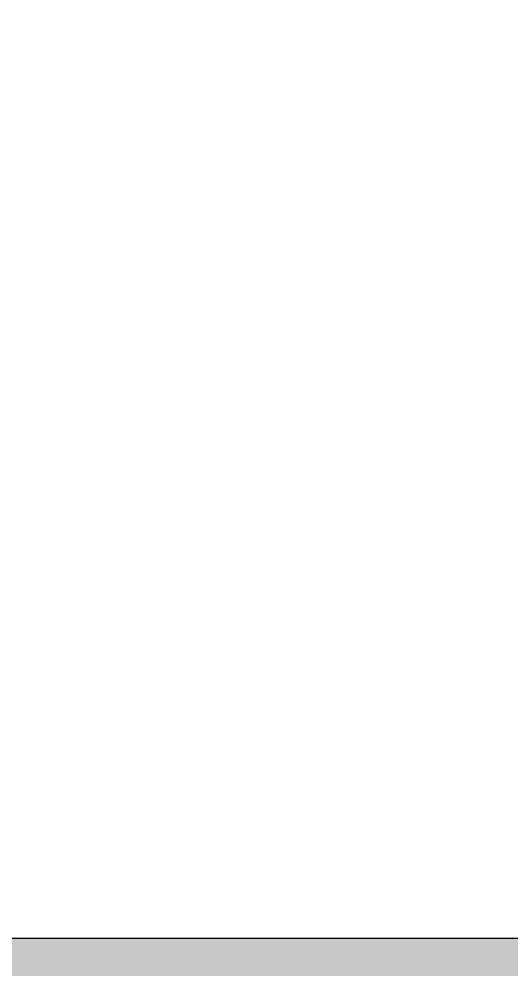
# Model space of a CAD drawing. Header units: millimetres. Extents: x -60946 to 138510, y -262288 to 24501.
# Drawn here: x 50074.53 to 50084.69, y -95319.7 to -95300.07 of the extents above; entities that cross this region are included whole.
import ezdxf

# ---------------------------------------------------------------- set-up
doc = ezdxf.new("R2010")
doc.units = ezdxf.units.MM
for name, color, linetype, lineweight in [('2)Тип-2', 3, 'Continuous', 60), ('2)Тип-3', 7, 'Continuous', 60), ('Размеры', 7, 'Continuous', 9), ('Стены штриховка', 7, 'Continuous', 9)]:
    doc.layers.add(name, color=color, linetype=linetype, lineweight=lineweight)
doc.styles.add('GOST Common_3', font='', dxfattribs={"width": 0.9, "height": 200})
doc.styles.get('GOST Common_3').set_extended_font_data('GOST Common')
doc.dimstyles.new('ADSK_Основной_2_0_2', dxfattribs={"dimscale": 304.8, "dimtxt": 201.142999, "dimasz": 0.463911, "dimexe": 0.328084, "dimexo": 0.328084, "dimgap": 0.164042, "dimtad": 1, "dimdec": 3, "dimrnd": 0.001, "dimdsep": 46, "dimtxsty": 'GOST Common_3', "dimblk1": 'OBLIQUE', "dimblk2": 'OBLIQUE', "dimsah": 1, "dimcen": 0.09, "dimdle": 0.328084, "dimazin": 2, "dimtfac": 1, "dimtdec": 4, "dimtix": 1, "dimtmove": 0, "dimatfit": 3, "dimfxl": 1, "dimtvp": 1, "dimtolj": 1, "dimtzin": 0, "dimlwd": 20, "dimlwe": 20, "dimarcsym": 2})

# ---------------------------------------------------------------- blocks, each defined once
blk = doc.blocks.new('_Oblique')
at = {"color": 0, "linetype": 'ByBlock', "lineweight": -2}
blk.add_line((-0.5, -0.5), (0.5, 0.5), dxfattribs=at)
blk = doc.blocks.new('*D4931')
at = {"layer": 'Defpoints', "color": 0, "transparency": 16777216}
for p in [(51284.362, -95119.067), (50169.362, -95344.067), (51284.362, -95947.751)]:
    blk.add_point(p, dxfattribs=at)
at = {"layer": 'Размеры', "color": 0, "lineweight": 20, "transparency": 16777216}
for p, q in [((51284.362, -95219.067), (51284.362, -96047.751)), ((50169.362, -95444.067), (50169.362, -96047.751)), ((50069.362, -95947.751), (51384.362, -95947.751))]:
    blk.add_line(p, q, dxfattribs=at)
at = {"layer": 'Размеры', "color": 0, "lineweight": 20, "transparency": 16777216, "xscale": 141.4, "yscale": 141.4, "zscale": 141.4, "rotation": 180}
blk.add_blockref('_Oblique', (50169.362, -95947.751), dxfattribs=at)
at = {"layer": 'Размеры', "color": 0, "lineweight": 20, "transparency": 16777216, "xscale": 141.4, "yscale": 141.4, "zscale": 141.4}
blk.add_blockref('_Oblique', (51284.362, -95947.751), dxfattribs=at)
at = {"layer": 'Размеры', "color": 0, "lineweight": 9, "transparency": 16777216, "insert": (50726.862, -95797.751), "char_height": 200, "width": 470.47007, "attachment_point": 5, "style": 'GOST Common_3'}
blk.add_mtext('\\A1;1115', dxfattribs=at)

msp = doc.modelspace()

# ---------------------------------------------------------------- hatches: boundary and pattern name
at = {"layer": '2)Тип-2'}
h = msp.add_hatch(dxfattribs=at)
h.set_pattern_fill('FP_4', color=256, style=0, pattern_type=2)
h.set_pattern_definition([(45, (9.36, -97949.04), (-106.066, 106.066), []), (135, (9.36, -97949.04), (-106.066, -106.066), [])])
h.paths.add_polyline_path([(50144.3615, -95319.0666), (50144.3615, -95019.0666), (50069.3615, -95019.0666), (50069.3615, -95319.0666)])
at = {"layer": '2)Тип-3', "true_color": 0x000080, "transparency": 33554687}
h = msp.add_hatch(color=176, dxfattribs=at)
h.paths.add_polyline_path([(46834.3615, -95344.0666), (46834.3615, -95219.0666), (46809.3615, -95219.0666), (46809.3615, -95319.0666), (45809.3615, -95319.0666), (45809.3615, -95344.0666)])
h.paths.add_polyline_path([(50044.3615, -95344.0666), (50144.3615, -95344.0666), (50144.3615, -95319.0666), (48409.3615, -95319.0666), (48409.3615, -95219.0666), (48384.3615, -95219.0666), (48384.3615, -95344.0666), (49811.5221, -95344.0666)])

# ---------------------------------------------------------------- linework, layer by layer
at = {"layer": 'Стены штриховка', "lineweight": 9}
msp.add_line((48409.3615, -95319.0666), (50144.3615, -95319.0666), dxfattribs=at)

# ---------------------------------------------------------------- dimensions: what is measured, and where the dimension line sits
at = {"layer": 'Размеры', "lineweight": 9}
dim = msp.add_linear_dim(base=(51284.3615, -95947.7511), p1=(50169.3615, -95344.0666), p2=(51284.3615, -95119.0666), dimstyle='ADSK_Основной_2_0_2', override={"dimpost": '<>', "dimfxl": 1137.475274}, dxfattribs=at)
dim.commit()
dim.dimension.update_dxf_attribs({"geometry": '*D4931', "text_midpoint": (50726.8615, -95797.7511)})

doc.saveas('drawing.dxf')
